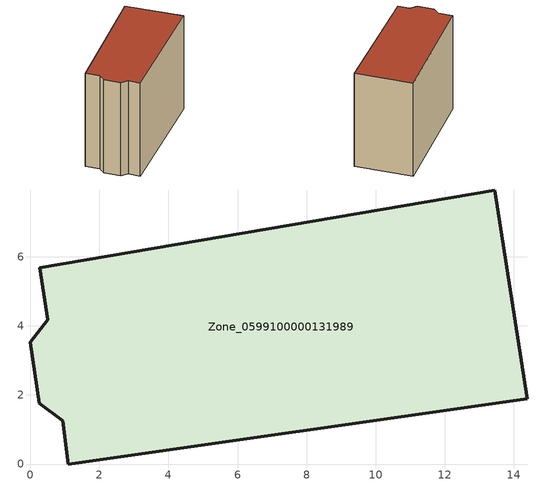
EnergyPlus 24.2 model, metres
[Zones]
Zone_0599100000131989
 floor ground (C_G): 13.45,7.94 14.39,1.89 1.09,0 0.94,1.25 0.25,1.76 0,3.53 0.5,4.18 0.27,5.69 z0
 wall outside (C_F): 0.5,4.18 0,3.53 0.25,1.76 0.94,1.25 1.09,0 14.39,1.89 13.45,7.94 0.27,5.69 0.5,4.18 z0:10.78
 roof outside (C_R): 13.45,7.94 0.27,5.69 0.5,4.18 0,3.53 0.25,1.76 0.94,1.25 1.09,0 14.39,1.89 z10.78
[BUILDING]
Pand.0599100000131989: North Axis=0; Terrain=City; Loads Convergence Tolerance Value=0.04; Temperature Convergence Tolerance Value=0.4; Solar Distribution=FullExterior; Maximum Number of Warmup Days=25; Minimum Number of Warmup Days=1
[Site:Location]
Rotterdam.The.Hague.AP_ZH_NLD Design_Conditions: Latitude=51.96; Longitude=4.45; Time Zone=1; Elevation=-4.5
[SITE:GROUNDTEMPERATURE:BUILDINGSURFACE]
18, 18, 18, 18, 18, 18, 18, 18, 18, 18, 18, 18
[MATERIAL] Thermal Absorptance=0.9; Solar Absorptance=0.7; Visible Absorptance=0.7
Name | Roughness | Thickness | Conductivity | Density | Specific Heat
G.TI.1946 | MediumSmooth | 0.15 | 1 | 540 | 1210
F.TI.1946 | Rough | 0.3 | 0.857143 | 1920 | 840
R.TI.1946 | MediumRough | 0.2 | 0.1 | 1500 | 1000
[CONSTRUCTION]
C_G: G.TI.1946
C_F: F.TI.1946
C_R: R.TI.1946
[ZONE]
Zone_0599100000131989: Type=1; Multiplier=1; Ceiling Height=Autocalculate; Volume=Autocalculate; Floor Area=autocalculate; Part of Total Floor Area=Yes
[ZONEINFILTRATION:DESIGNFLOWRATE]
Infil_Zone_0599100000131989: Zone or ZoneList or Space or SpaceList=Zone_0599100000131989; Schedule=AlwaysOn; Design Flow Rate Calculation Method=Flow/Area; Flow Rate per Floor Area=0.003; Constant Term Coefficient=1; Temperature Term Coefficient=0; Velocity Term Coefficient=0; Velocity Squared Term Coefficient=0
[HVACTEMPLATE:ZONE:IDEALLOADSAIRSYSTEM]
Zone_0599100000131989: Maximum Heating Supply Air Temperature=50; Minimum Cooling Supply Air Temperature=13; Maximum Heating Supply Air Humidity Ratio=0.0156; Minimum Cooling Supply Air Humidity Ratio=0.0077; Heating Limit=NoLimit; Cooling Limit=NoLimit; Dehumidification Control Type=ConstantSensibleHeatRatio; Cooling Sensible Heat Ratio=0.7; Dehumidification Setpoint=60; Humidification Control Type=None; Humidification Setpoint=30; Outdoor Air Method=None; Outdoor Air Flow Rate per Person=0.00944; Outdoor Air Flow Rate per Zone Floor Area=0; Outdoor Air Flow Rate per Zone=0; Demand Controlled Ventilation Type=None; Outdoor Air Economizer Type=NoEconomizer; Heat Recovery Type=None; Sensible Heat Recovery Effectiveness=0.7; Latent Heat Recovery Effectiveness=0.65
[ZONECONTROL:THERMOSTAT]
ThermostatControl_Zone_0599100000131989: Zone or ZoneList=Zone_0599100000131989; Control Type Schedule=DualSetpointControlType; Control 1=Thermostat_Zone_0599100000131989; Temperature Difference Between Cutout And Setpoint=0
[THERMOSTATSETPOINT:DUALSETPOINT]
Thermostat_Zone_0599100000131989: Heating Setpoint Temperature Schedule=HeatingSetpoint_Zone_0599100000131989; Cooling Setpoint Temperature Schedule=CoolingSetpoint_Zone_0599100000131989
[SCHEDULE:COMPACT]
HeatingSetpoint_Zone_0599100000131989: Through: 12/31, For: AllDays, Until: 24:00, 21
CoolingSetpoint_Zone_0599100000131989: Through: 12/31, For: AllDays, Until: 24:00, 24
DualSetpointControlType: Through: 12/31, For: AllDays, Until: 24:00, 4
AlwaysOn: Through: 12/31, For: AllDays, Until: 24:00, 1
